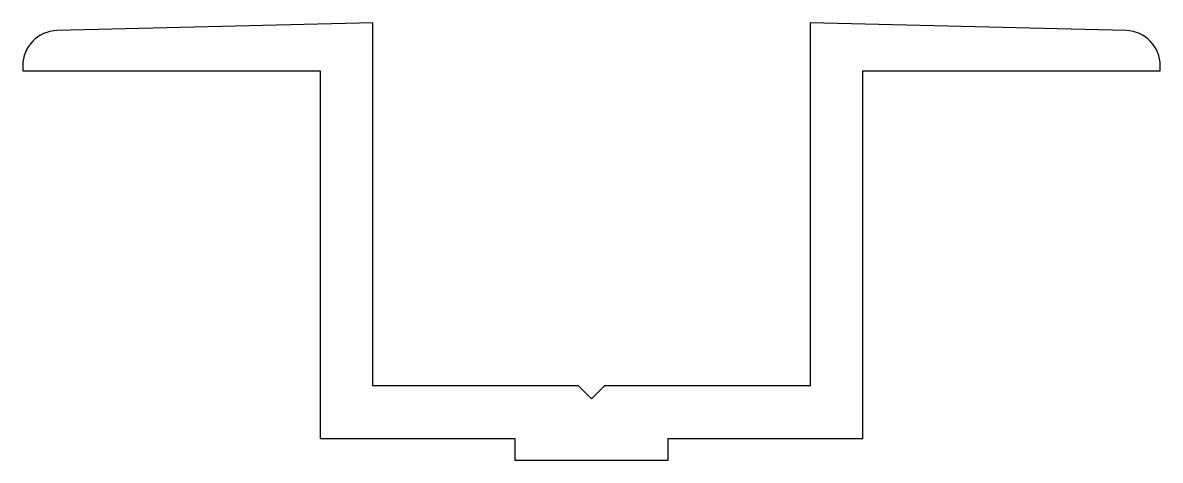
# Model space of a CAD drawing. Extents: x 948 to 974, y -3.1 to 6.9.
import ezdxf

# ---------------------------------------------------------------- set-up
doc = ezdxf.new("R2010")
doc.units = 0
doc.header["$LTSCALE"] = 15
doc.layers.get('0').update_dxf_attribs({"linetype": 'CONTINUOUS'})

msp = doc.modelspace()

# ---------------------------------------------------------------- linework, layer by layer
at = {"ltscale": 0.05}
msp.add_lwpolyline([(947.957, 5.902), (947.957, 5.782), (954.757, 5.782), (954.757, -2.618), (959.207, -2.618), (959.207, -3.118), (962.707, -3.118), (962.707, -2.618), (967.157, -2.618), (967.157, 5.782), (973.957, 5.782), (973.957, 5.902, 0.406912), (973.177, 6.701), (965.957, 6.882), (965.957, -1.418), (961.257, -1.418), (960.957, -1.718), (960.657, -1.418), (955.957, -1.418), (955.957, 6.882), (948.737, 6.701, 0.406912)], format="xyb", close=True, dxfattribs=at)

doc.saveas('drawing.dxf')
